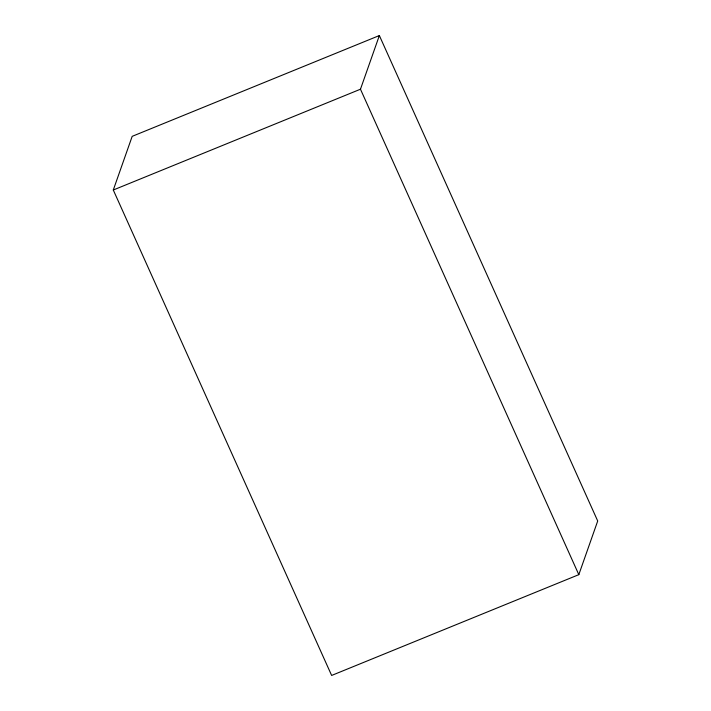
<?xml version="1.0" encoding="UTF-8"?>
<svg xmlns="http://www.w3.org/2000/svg" width="711" height="711" viewBox="0 0 711 711"><rect width="100%" height="100%" fill="white"/><g stroke="black" fill="none" stroke-linecap="round" stroke-linejoin="round"><path stroke-width="1.07" d="M113.289 190.006L132.184 136.343L379.363 35.55L597.711 520.994L578.816 574.657L331.637 675.45L113.289 190.006L360.468 89.213L379.363 35.55M360.468 89.213L578.816 574.657"/></g></svg>
